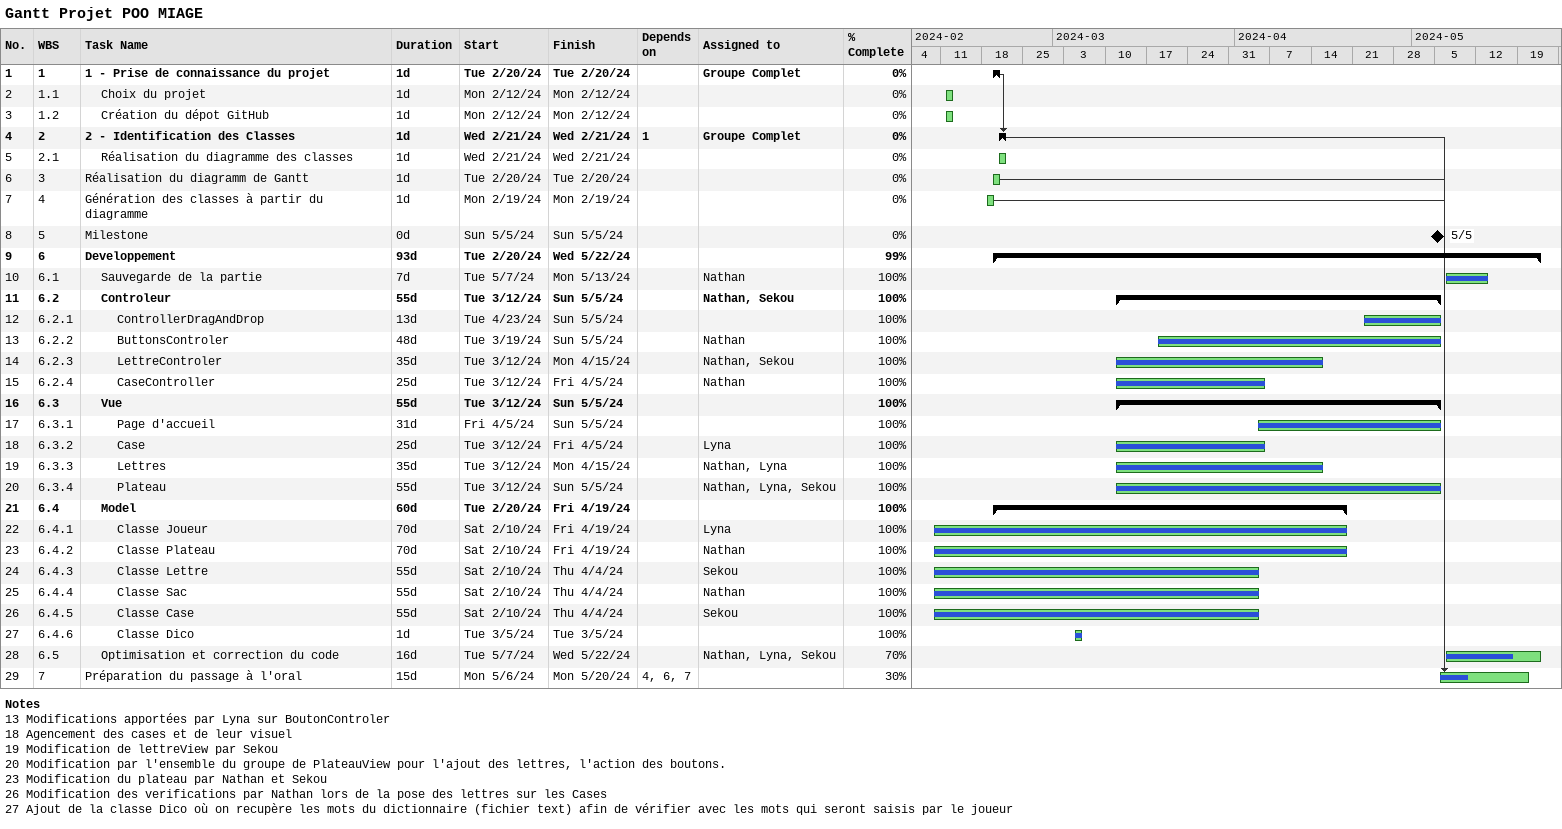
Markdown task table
Gantt Projet POO MIAGE

| ID | WBS | Task | Duration | Start | Finish | Predecessors | Resources | % complete |
|---|---|---|---|---|---|---|---|---|
| 1 | 1 | **1 - Prise de connaissance du projet** | 1d | 2024-02-20 | 2024-02-20 |  | Groupe Complet | 0 |
| 2 | 1.1 | Choix du projet | 1d | 2024-02-12 | 2024-02-12 |  |  | 0 |
| 3 | 1.2 | Création du dépot GitHub | 1d | 2024-02-12 | 2024-02-12 |  |  | 0 |
| 4 | 2 | **2 - Identification des Classes** | 1d | 2024-02-21 | 2024-02-21 | 1 | Groupe Complet | 0 |
| 5 | 2.1 | Réalisation du diagramme des classes | 1d | 2024-02-21 | 2024-02-21 |  |  | 0 |
| 6 | 3 | Réalisation du diagramm de Gantt | 1d | 2024-02-20 | 2024-02-20 |  |  | 0 |
| 7 | 4 | Génération des classes à partir du diagramme | 1d | 2024-02-19 | 2024-02-19 |  |  | 0 |
| 8 | 5 | Milestone | 0d | 2024-05-05 | 2024-05-05 |  |  | 0 |
| 9 | 6 | **Developpement** | 93d | 2024-02-20 | 2024-05-22 |  |  | 99 |
| 10 | 6.1 | Sauvegarde de la partie | 7d | 2024-05-07 | 2024-05-13 |  | Nathan | 100 |
| 11 | 6.2 | **Controleur** | 55d | 2024-03-12 | 2024-05-05 |  | Nathan, Sekou | 100 |
| 12 | 6.2.1 | ControllerDragAndDrop | 13d | 2024-04-23 | 2024-05-05 |  |  | 100 |
| 13 | 6.2.2 | ButtonsControler | 48d | 2024-03-19 | 2024-05-05 |  | Nathan | 100 |
| 14 | 6.2.3 | LettreControler | 35d | 2024-03-12 | 2024-04-15 |  | Nathan, Sekou | 100 |
| 15 | 6.2.4 | CaseController | 25d | 2024-03-12 | 2024-04-05 |  | Nathan | 100 |
| 16 | 6.3 | **Vue** | 55d | 2024-03-12 | 2024-05-05 |  |  | 100 |
| 17 | 6.3.1 | Page d'accueil | 31d | 2024-04-05 | 2024-05-05 |  |  | 100 |
| 18 | 6.3.2 | Case | 25d | 2024-03-12 | 2024-04-05 |  | Lyna | 100 |
| 19 | 6.3.3 | Lettres | 35d | 2024-03-12 | 2024-04-15 |  | Nathan, Lyna | 100 |
| 20 | 6.3.4 | Plateau | 55d | 2024-03-12 | 2024-05-05 |  | Nathan, Lyna, Sekou | 100 |
| 21 | 6.4 | **Model** | 60d | 2024-02-20 | 2024-04-19 |  |  | 100 |
| 22 | 6.4.1 | Classe Joueur | 70d | 2024-02-10 | 2024-04-19 |  | Lyna | 100 |
| 23 | 6.4.2 | Classe Plateau | 70d | 2024-02-10 | 2024-04-19 |  | Nathan | 100 |
| 24 | 6.4.3 | Classe Lettre | 55d | 2024-02-10 | 2024-04-04 |  | Sekou | 100 |
| 25 | 6.4.4 | Classe Sac | 55d | 2024-02-10 | 2024-04-04 |  | Nathan | 100 |
| 26 | 6.4.5 | Classe Case | 55d | 2024-02-10 | 2024-04-04 |  | Sekou | 100 |
| 27 | 6.4.6 | Classe Dico | 1d | 2024-03-05 | 2024-03-05 |  |  | 100 |
| 28 | 6.5 | Optimisation et correction du code | 16d | 2024-05-07 | 2024-05-22 |  | Nathan, Lyna, Sekou | 70 |
| 29 | 7 | Préparation du passage à l'oral | 15d | 2024-05-06 | 2024-05-20 | 4, 6, 7 |  | 30 |

Notes
- 13: Modifications apportées par Lyna sur BoutonControler
- 18: Agencement des cases et de leur visuel
- 19: Modification de lettreView par Sekou
- 20: Modification par l'ensemble du groupe de PlateauView pour l'ajout des lettres, l'action des boutons.
- 23: Modification du plateau par Nathan et Sekou
- 26: Modification des verifications par Nathan lors de la pose des lettres sur les Cases
- 27: Ajout de la classe Dico où on recupère les mots du dictionnaire (fichier text) afin de vérifier avec les mots qui seront saisis par le joueur
